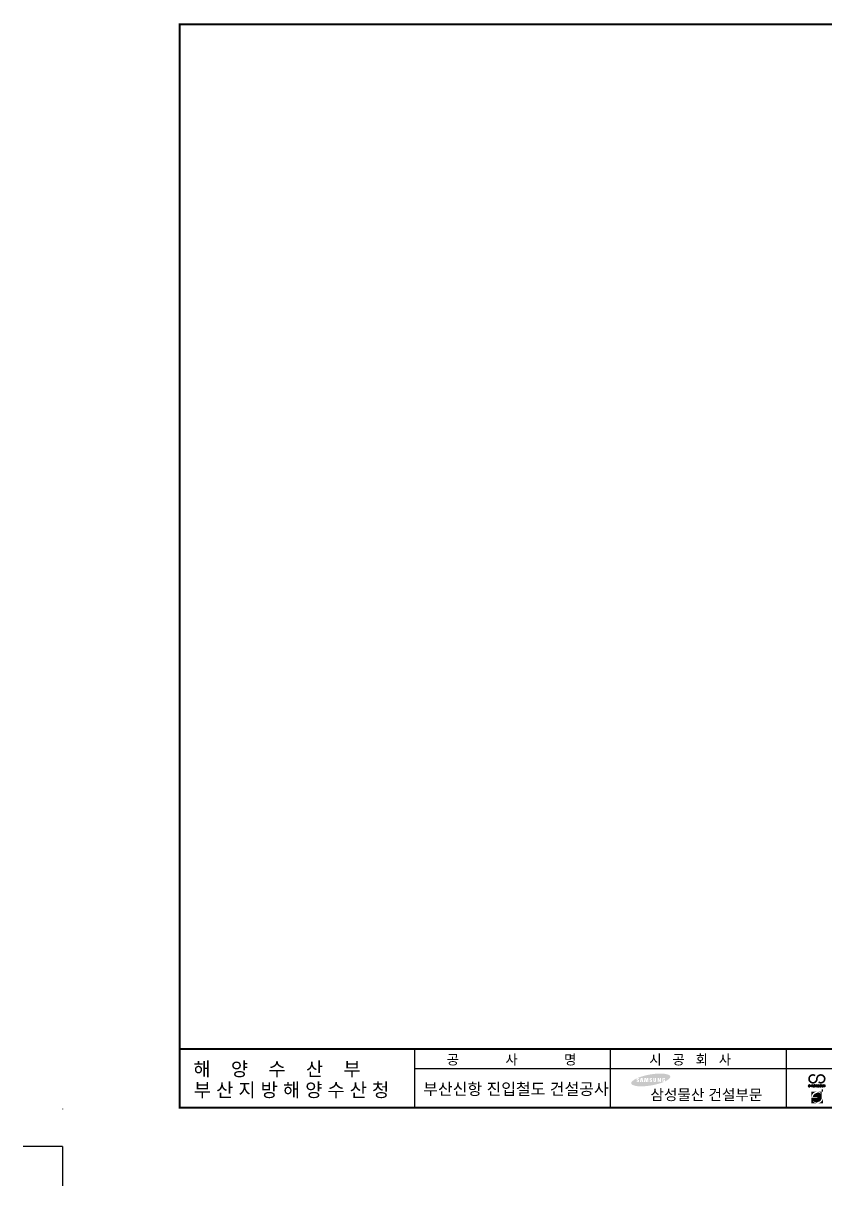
# Model space of a CAD drawing. Extents: x -20 to 861, y -20 to 614.
# Drawn here: x -20 to 390, y -20 to 575 of the extents above; entities that cross this region are included whole.
import ezdxf
from ezdxf.enums import TextEntityAlignment as Align

# ---------------------------------------------------------------- set-up
doc = ezdxf.new("R2010")
doc.units = 0
doc.header["$LTSCALE"] = 1000
doc.header["$MEASUREMENT"] = 0
doc.linetypes.add('DOT', pattern=[0.25, 0, -0.25])
doc.layers.get('0').update_dxf_attribs({"linetype": 'CONTINUOUS'})
for name, color, linetype in [('A-BORDER', 7, 'CONTINUOUS'), ('A-BOX', 3, 'CONTINUOUS'), ('A-TEXT03', 7, 'CONTINUOUS'), ('STR', 3, 'CONTINUOUS')]:
    doc.layers.add(name, color=color, linetype=linetype)
doc.styles.add('GUN', font='Gngt_01.ttf')
doc.styles.add('견고딕', font='Gngt_01.ttf')

# ---------------------------------------------------------------- blocks, each defined once
blk = doc.blocks.new('$PP')
at = {"layer": 'STR'}
for q in [(0, 20), (20, 0)]:
    blk.add_line((0, 0), q, dxfattribs=at)

msp = doc.modelspace()

# ---------------------------------------------------------------- hatches: boundary and pattern name
at = {"layer": 'A-TEXT03'}
h = msp.add_hatch(color=256, dxfattribs=at)
h.paths.add_polyline_path([(310.68, 36.06), (310.66, 36.11), (310.64, 36.16), (310.61, 36.2), (310.59, 36.25), (310.56, 36.29), (310.52, 36.33), (310.49, 36.37), (310.45, 36.4), (310.41, 36.44), (310.37, 36.47), (310.33, 36.5), (310.29, 36.53), (310.24, 36.56), (310.2, 36.58), (310.16, 36.6), (310.02, 36.66), (309.88, 36.72), (309.74, 36.77), (309.6, 36.82), (309.45, 36.87), (309.31, 36.92), (309.16, 36.97), (309.02, 37.01), (308.87, 37.05), (308.72, 37.09), (308.57, 37.12), (308.43, 37.15), (308.28, 37.18), (308.13, 37.21), (307.98, 37.23), (307.82, 37.26), (307.67, 37.28), (307.52, 37.29), (307.48, 37.3), (307.45, 37.3), (307.41, 37.3), (307.38, 37.31), (307.35, 37.31), (307.31, 37.31), (307.28, 37.31), (307.24, 37.32), (307.21, 37.32), (307.17, 37.32), (307.14, 37.33), (307.11, 37.33), (307.07, 37.33), (307.04, 37.33), (307, 37.34), (306.97, 37.34), (306.94, 37.34), (306.9, 37.34), (306.87, 37.34), (306.83, 37.35), (306.8, 37.35), (306.77, 37.35), (306.73, 37.35), (306.7, 37.35), (306.66, 37.36), (306.63, 37.36), (306.59, 37.36), (306.56, 37.36), (306.53, 37.36), (306.49, 37.36), (306.46, 37.37), (306.42, 37.37), (306.39, 37.37), (306.36, 37.37), (306.32, 37.37), (306.29, 37.37), (306.25, 37.37), (306.22, 37.37), (306.18, 37.38), (306.15, 37.38), (306.12, 37.38), (306.08, 37.38), (306.05, 37.38), (306.01, 37.38), (305.98, 37.38), (305.95, 37.38), (305.91, 37.38), (305.88, 37.38), (305.84, 37.38), (305.81, 37.38), (305.77, 37.38), (305.74, 37.38), (305.71, 37.38), (305.67, 37.38), (305.64, 37.38), (305.6, 37.38), (305.57, 37.38), (305.54, 37.38), (305.5, 37.38), (305.47, 37.38), (305.43, 37.38), (305.4, 37.38), (305.36, 37.38), (305.33, 37.38), (305.3, 37.38), (305.26, 37.38), (305.23, 37.38), (305.19, 37.38), (305.16, 37.38), (305.12, 37.38), (305.09, 37.38), (305.06, 37.38), (305.02, 37.37), (304.99, 37.37), (304.95, 37.37), (304.92, 37.37), (304.89, 37.37), (304.85, 37.37), (304.82, 37.37), (304.78, 37.37), (304.75, 37.36), (304.71, 37.36), (304.68, 37.36), (304.65, 37.36), (304.61, 37.36), (304.58, 37.36), (304.54, 37.35), (304.51, 37.35), (304.48, 37.35), (304.44, 37.35), (304.43, 37.35), (304.37, 37.34), (304.31, 37.34), (304.24, 37.34), (304.18, 37.33), (304.12, 37.33), (304.05, 37.32), (303.99, 37.32), (303.92, 37.31), (303.86, 37.31), (303.8, 37.3), (303.73, 37.3), (303.67, 37.29), (303.61, 37.29), (303.54, 37.28), (303.48, 37.28), (303.42, 37.27), (303.35, 37.27), (303.29, 37.26), (303.23, 37.25), (303.16, 37.25), (303.1, 37.24), (303.04, 37.24), (302.97, 37.23), (302.91, 37.22), (302.85, 37.22), (302.78, 37.21), (302.72, 37.2), (302.66, 37.2), (302.59, 37.19), (302.53, 37.18), (302.47, 37.18), (302.4, 37.17), (302.34, 37.16), (302.28, 37.15), (302.21, 37.15), (302.15, 37.14), (302.09, 37.13), (302.02, 37.12), (301.96, 37.11), (301.9, 37.11), (301.83, 37.1), (301.77, 37.09), (301.71, 37.08), (301.64, 37.07), (301.58, 37.06), (301.52, 37.05), (301.46, 37.04), (301.39, 37.04), (301.33, 37.03), (301.27, 37.02), (301.2, 37.01), (301.14, 37), (301.08, 36.99), (301.01, 36.98), (300.95, 36.97), (300.89, 36.96), (300.83, 36.95), (300.76, 36.94), (300.7, 36.93), (300.64, 36.92), (300.57, 36.91), (300.51, 36.9), (300.45, 36.89), (300.39, 36.87), (300.32, 36.86), (300.3, 36.86), (300.24, 36.85), (300.18, 36.84), (300.11, 36.83), (300.05, 36.81), (299.99, 36.8), (299.93, 36.79), (299.86, 36.78), (299.8, 36.77), (299.74, 36.76), (299.68, 36.74), (299.61, 36.73), (299.55, 36.72), (299.49, 36.71), (299.43, 36.69), (299.36, 36.68), (299.3, 36.67), (299.24, 36.66), (299.18, 36.64), (299.11, 36.63), (299.05, 36.62), (298.99, 36.6), (298.93, 36.59), (298.86, 36.58), (298.8, 36.56), (298.74, 36.55), (298.68, 36.54), (298.62, 36.52), (298.55, 36.51), (298.49, 36.49), (298.43, 36.48), (298.37, 36.46), (298.3, 36.45), (298.24, 36.44), (298.18, 36.42), (298.12, 36.41), (298.06, 36.39), (298, 36.38), (297.93, 36.36), (297.87, 36.35), (297.81, 36.33), (297.75, 36.31), (297.69, 36.3), (297.62, 36.28), (297.56, 36.27), (297.5, 36.25), (297.44, 36.24), (297.38, 36.22), (297.32, 36.2), (297.25, 36.19), (297.19, 36.17), (297.13, 36.15), (297.07, 36.14), (297.01, 36.12), (296.95, 36.1), (296.89, 36.09), (296.82, 36.07), (296.76, 36.05), (296.7, 36.03), (296.64, 36.02), (296.58, 36), (296.52, 35.98), (296.46, 35.96), (296.4, 35.95), (296.33, 35.93), (296.27, 35.91), (296.25, 35.9), (296.22, 35.89), (296.19, 35.88), (296.15, 35.87), (296.12, 35.86), (296.09, 35.85), (296.06, 35.84), (296.02, 35.83), (295.99, 35.82), (295.96, 35.81), (295.92, 35.8), (295.89, 35.79), (295.86, 35.78), (295.83, 35.77), (295.79, 35.76), (295.76, 35.75), (295.73, 35.74), (295.7, 35.73), (295.66, 35.72), (295.63, 35.71), (295.6, 35.7), (295.57, 35.69), (295.54, 35.68), (295.5, 35.67), (295.47, 35.65), (295.44, 35.64), (295.41, 35.63), (295.37, 35.62), (295.34, 35.61), (295.31, 35.6), (295.28, 35.59), (295.24, 35.58), (295.21, 35.56), (295.18, 35.55), (295.15, 35.54), (295.12, 35.53), (295.08, 35.52), (295.05, 35.51), (295.02, 35.49), (294.99, 35.48), (294.96, 35.47), (294.92, 35.46), (294.89, 35.45), (294.86, 35.43), (294.83, 35.42), (294.8, 35.41), (294.76, 35.4), (294.73, 35.38), (294.7, 35.37), (294.67, 35.36), (294.64, 35.35), (294.6, 35.33), (294.57, 35.32), (294.54, 35.31), (294.51, 35.3), (294.48, 35.28), (294.45, 35.27), (294.41, 35.26), (294.38, 35.24), (294.35, 35.23), (294.32, 35.22), (294.29, 35.21), (294.26, 35.19), (294.22, 35.18), (294.22, 35.18), (294.19, 35.15), (294.24, 35.14), (294.27, 35.14), (294.29, 35.14), (294.32, 35.13), (294.35, 35.13), (294.38, 35.12), (294.4, 35.11), (294.42, 35.11), (294.44, 35.1), (294.46, 35.09), (294.49, 35.08), (294.51, 35.07), (294.54, 35.05), (294.58, 35.04), (294.61, 35.02), (294.64, 34.99), (294.68, 34.97), (294.71, 34.94), (294.75, 34.91), (294.78, 34.89), (294.8, 34.86), (294.8, 34.51), (294.28, 34.51), (294.28, 34.69, 0.667749), (293.96, 34.69), (293.96, 34.63), (294, 34.56), (294.35, 34.3), (294.74, 34.04), (294.8, 33.91), (294.8, 33.52), (294.79, 33.39), (294.74, 33.24), (294.62, 33.13), (294.42, 33.06), (294.16, 33.04), (293.89, 33.06), (293.69, 33.13), (293.57, 33.24), (293.52, 33.39), (293.51, 33.52), (293.51, 33.76), (293.96, 33.76), (293.96, 33.52), (293.98, 33.49), (294.01, 33.46), (294.04, 33.44), (294.06, 33.42), (294.09, 33.41), (294.11, 33.4), (294.13, 33.4), (294.15, 33.4), (294.17, 33.4), (294.19, 33.41), (294.21, 33.41), (294.22, 33.42), (294.24, 33.43), (294.25, 33.44), (294.26, 33.45), (294.27, 33.47), (294.28, 33.49), (294.29, 33.51), (294.29, 33.53), (294.29, 33.55), (294.29, 33.58), (294.28, 33.61), (294.27, 33.64), (294.25, 33.68), (293.96, 33.91), (293.58, 34.19, -0.234886), (293.51, 34.35), (293.51, 34.86), (293.48, 34.84), (293.44, 34.83), (293.41, 34.82), (293.41, 34.81), (293.27, 34.75), (293.13, 34.68), (293, 34.6), (292.87, 34.53), (292.73, 34.45), (292.6, 34.38), (292.47, 34.3), (292.35, 34.21), (292.22, 34.13), (292.09, 34.04), (291.97, 33.95), (291.85, 33.86), (291.73, 33.77), (291.61, 33.67), (291.49, 33.57), (291.38, 33.47), (291.27, 33.37), (291.15, 33.27), (291.12, 33.24), (291.09, 33.2), (291.05, 33.16), (291.02, 33.12), (290.99, 33.08), (290.96, 33.04), (290.94, 32.99), (290.91, 32.95), (290.89, 32.9), (290.87, 32.85), (290.86, 32.8), (290.85, 32.75), (290.84, 32.7), (290.83, 32.65), (290.82, 32.6), (290.82, 32.54), (290.82, 32.49), (290.82, 32.44), (290.83, 32.39), (290.83, 32.35), (290.84, 32.3), (290.86, 32.25), (290.87, 32.2), (290.89, 32.15), (290.91, 32.1), (290.94, 32.06), (290.96, 32.01), (290.99, 31.97), (291.02, 31.93), (291.05, 31.89), (291.09, 31.85), (291.12, 31.81), (291.16, 31.78), (291.2, 31.74), (291.24, 31.71), (291.28, 31.68), (291.33, 31.66), (291.38, 31.63), (291.41, 31.62), (291.55, 31.56), (291.69, 31.5), (291.83, 31.44), (291.98, 31.39), (292.12, 31.34), (292.27, 31.29), (292.41, 31.25), (292.56, 31.21), (292.7, 31.17), (292.85, 31.13), (293, 31.09), (293.15, 31.06), (293.3, 31.03), (293.45, 31.01), (293.6, 30.98), (293.75, 30.96), (293.9, 30.94), (294.05, 30.92), (294.09, 30.92), (294.13, 30.92), (294.16, 30.91), (294.2, 30.91), (294.23, 30.91), (294.26, 30.9), (294.3, 30.9), (294.33, 30.9), (294.37, 30.9), (294.4, 30.89), (294.43, 30.89), (294.47, 30.89), (294.5, 30.88), (294.54, 30.88), (294.57, 30.88), (294.6, 30.88), (294.64, 30.87), (294.67, 30.87), (294.71, 30.87), (294.74, 30.87), (294.77, 30.87), (294.81, 30.86), (294.84, 30.86), (294.88, 30.86), (294.91, 30.86), (294.95, 30.86), (294.98, 30.85), (295.01, 30.85), (295.05, 30.85), (295.08, 30.85), (295.12, 30.85), (295.15, 30.85), (295.18, 30.85), (295.22, 30.84), (295.25, 30.84), (295.29, 30.84), (295.32, 30.84), (295.36, 30.84), (295.39, 30.84), (295.42, 30.84), (295.46, 30.84), (295.49, 30.84), (295.53, 30.84), (295.56, 30.83), (295.59, 30.83), (295.63, 30.83), (295.66, 30.83), (295.7, 30.83), (295.73, 30.83), (295.77, 30.83), (295.8, 30.83), (295.83, 30.83), (295.87, 30.83), (295.9, 30.83), (295.94, 30.83), (295.97, 30.83), (296, 30.83), (296.04, 30.83), (296.07, 30.83), (296.11, 30.83), (296.14, 30.83), (296.18, 30.83), (296.21, 30.83), (296.24, 30.83), (296.28, 30.83), (296.31, 30.83), (296.35, 30.83), (296.38, 30.84), (296.42, 30.84), (296.45, 30.84), (296.48, 30.84), (296.52, 30.84), (296.55, 30.84), (296.59, 30.84), (296.62, 30.84), (296.65, 30.84), (296.69, 30.84), (296.72, 30.85), (296.76, 30.85), (296.79, 30.85), (296.83, 30.85), (296.86, 30.85), (296.89, 30.85), (296.93, 30.85), (296.96, 30.86), (297, 30.86), (297.03, 30.86), (297.06, 30.86), (297.1, 30.86), (297.13, 30.87), (297.14, 30.87), (297.2, 30.87), (297.27, 30.87), (297.33, 30.88), (297.4, 30.88), (297.46, 30.89), (297.52, 30.89), (297.59, 30.9), (297.65, 30.9), (297.71, 30.91), (297.78, 30.91), (297.84, 30.92), (297.9, 30.92), (297.97, 30.93), (298.03, 30.93), (298.09, 30.94), (298.16, 30.94), (298.22, 30.95), (298.28, 30.95), (298.35, 30.96), (298.41, 30.97), (298.47, 30.97), (298.54, 30.98), (298.6, 30.98), (298.66, 30.99), (298.73, 31), (298.79, 31), (298.85, 31.01), (298.92, 31.02), (298.98, 31.03), (299.04, 31.03), (299.11, 31.04), (299.17, 31.05), (299.23, 31.05), (299.3, 31.06), (299.36, 31.07), (299.42, 31.08), (299.49, 31.09), (299.55, 31.09), (299.61, 31.1), (299.68, 31.11), (299.74, 31.12), (299.8, 31.13), (299.87, 31.13), (299.93, 31.14), (299.99, 31.15), (300.06, 31.16), (300.12, 31.17), (300.18, 31.18), (300.24, 31.19), (300.31, 31.2), (300.37, 31.21), (300.43, 31.22), (300.5, 31.23), (300.56, 31.24), (300.62, 31.25), (300.69, 31.26), (300.75, 31.27), (300.81, 31.28), (300.87, 31.29), (300.94, 31.3), (301, 31.31), (301.06, 31.32), (301.13, 31.33), (301.19, 31.34), (301.25, 31.35), (301.27, 31.35), (301.34, 31.37), (301.4, 31.38), (301.46, 31.39), (301.52, 31.4), (301.59, 31.41), (301.65, 31.42), (301.71, 31.44), (301.77, 31.45), (301.84, 31.46), (301.9, 31.47), (301.96, 31.48), (302.02, 31.5), (302.09, 31.51), (302.15, 31.52), (302.21, 31.53), (302.27, 31.55), (302.34, 31.56), (302.4, 31.57), (302.46, 31.59), (302.52, 31.6), (302.59, 31.61), (302.65, 31.62), (302.71, 31.64), (302.77, 31.65), (302.83, 31.67), (302.9, 31.68), (302.96, 31.69), (303.02, 31.71), (303.08, 31.72), (303.15, 31.74), (303.21, 31.75), (303.27, 31.77), (303.33, 31.78), (303.39, 31.79), (303.46, 31.81), (303.52, 31.82), (303.58, 31.84), (303.64, 31.85), (303.7, 31.87), (303.76, 31.88), (303.83, 31.9), (303.89, 31.92), (303.95, 31.93), (304.01, 31.95), (304.07, 31.96), (304.14, 31.98), (304.2, 32), (304.26, 32.01), (304.32, 32.03), (304.38, 32.04), (304.44, 32.06), (304.5, 32.08), (304.57, 32.09), (304.63, 32.11), (304.69, 32.13), (304.75, 32.15), (304.81, 32.16), (304.87, 32.18), (304.93, 32.2), (305, 32.21), (305.06, 32.23), (305.12, 32.25), (305.18, 32.27), (305.24, 32.29), (305.3, 32.3), (305.32, 32.31), (305.36, 32.32), (305.39, 32.33), (305.42, 32.34), (305.45, 32.35), (305.49, 32.36), (305.52, 32.37), (305.55, 32.38), (305.58, 32.39), (305.62, 32.4), (305.65, 32.41), (305.68, 32.42), (305.71, 32.43), (305.75, 32.44), (305.78, 32.45), (305.81, 32.46), (305.84, 32.47), (305.88, 32.48), (305.91, 32.49), (305.94, 32.51), (305.97, 32.52), (306.01, 32.53), (306.04, 32.54), (306.07, 32.55), (306.1, 32.56), (306.14, 32.57), (306.17, 32.58), (306.2, 32.59), (306.23, 32.61), (306.27, 32.62), (306.3, 32.63), (306.33, 32.64), (306.36, 32.65), (306.39, 32.66), (306.43, 32.67), (306.46, 32.69), (306.49, 32.7), (306.52, 32.71), (306.55, 32.72), (306.59, 32.73), (306.62, 32.75), (306.65, 32.76), (306.68, 32.77), (306.71, 32.78), (306.75, 32.79), (306.78, 32.81), (306.81, 32.82), (306.84, 32.83), (306.87, 32.84), (306.91, 32.86), (306.94, 32.87), (306.97, 32.88), (307, 32.89), (307.03, 32.91), (307.07, 32.92), (307.1, 32.93), (307.13, 32.94), (307.16, 32.96), (307.19, 32.97), (307.22, 32.98), (307.25, 33), (307.29, 33.01), (307.32, 33.02), (307.35, 33.04), (307.38, 33.05), (307.41, 33.06), (307.44, 33.07), (307.4, 33.07), (307.36, 33.07), (307.31, 33.07), (307.28, 33.07), (307.25, 33.08), (307.22, 33.08), (307.19, 33.08), (307.16, 33.09), (307.14, 33.1), (307.12, 33.1), (307.1, 33.11), (307.08, 33.11), (307.05, 33.12), (307.03, 33.13), (307, 33.15), (306.97, 33.16), (306.94, 33.18), (306.9, 33.2), (306.87, 33.22), (306.83, 33.25), (306.8, 33.27), (306.77, 33.3), (306.74, 33.33), (306.7, 33.37), (306.7, 34.84), (306.74, 34.89), (306.77, 34.91), (306.8, 34.94), (306.83, 34.97), (306.87, 34.99), (306.9, 35.02), (306.94, 35.04), (306.97, 35.05), (307, 35.07), (307.03, 35.08), (307.05, 35.09), (307.08, 35.1), (307.1, 35.11), (307.12, 35.11), (307.14, 35.12), (307.16, 35.13), (307.19, 35.13), (307.22, 35.14), (307.25, 35.14), (307.28, 35.14), (307.31, 35.15), (307.36, 35.15), (307.4, 35.15), (307.44, 35.14), (307.47, 35.14), (307.5, 35.14), (307.52, 35.13), (307.55, 35.13), (307.58, 35.12), (307.6, 35.11), (307.62, 35.11), (307.64, 35.1), (307.67, 35.09), (307.69, 35.08), (307.72, 35.07), (307.75, 35.05), (307.78, 35.04), (307.81, 35.02), (307.85, 34.99), (307.88, 34.97), (307.92, 34.94), (307.95, 34.91), (307.98, 34.89), (308.09, 34.76), (308.09, 34.51), (307.58, 34.51), (307.58, 34.68), (307.55, 34.7), (307.54, 34.71), (307.52, 34.72), (307.5, 34.73), (307.49, 34.74), (307.47, 34.74), (307.46, 34.75), (307.45, 34.75), (307.44, 34.75), (307.43, 34.76), (307.42, 34.76), (307.41, 34.76), (307.4, 34.76), (307.4, 34.76), (307.39, 34.76), (307.38, 34.76), (307.37, 34.76), (307.37, 34.75), (307.36, 34.75), (307.35, 34.75), (307.34, 34.75), (307.33, 34.75), (307.32, 34.74), (307.31, 34.74), (307.3, 34.73), (307.29, 34.73), (307.28, 34.73), (307.27, 34.72), (307.26, 34.71), (307.25, 34.71), (307.24, 34.7), (307.23, 34.69), (307.23, 33.52), (307.24, 33.51), (307.25, 33.51), (307.26, 33.5), (307.27, 33.49), (307.28, 33.49), (307.29, 33.48), (307.3, 33.48), (307.31, 33.48), (307.32, 33.47), (307.33, 33.47), (307.34, 33.47), (307.35, 33.46), (307.36, 33.46), (307.37, 33.46), (307.37, 33.46), (307.38, 33.46), (307.39, 33.46), (307.4, 33.46), (307.4, 33.46), (307.41, 33.46), (307.42, 33.46), (307.43, 33.46), (307.44, 33.46), (307.45, 33.46), (307.46, 33.47), (307.47, 33.47), (307.49, 33.48), (307.5, 33.49), (307.52, 33.49), (307.54, 33.51), (307.55, 33.52), (307.58, 33.54), (307.58, 33.91), (307.48, 33.91), (307.48, 34.24), (308.09, 34.24), (308.09, 33.45), (307.98, 33.33), (307.95, 33.3), (307.98, 33.32), (308.02, 33.33), (308.05, 33.35), (308.08, 33.36), (308.11, 33.37), (308.14, 33.39), (308.17, 33.4), (308.31, 33.47), (308.44, 33.54), (308.58, 33.61), (308.71, 33.68), (308.84, 33.76), (308.97, 33.84), (309.1, 33.92), (309.23, 34), (309.35, 34.09), (309.48, 34.17), (309.6, 34.26), (309.72, 34.36), (309.84, 34.45), (309.96, 34.55), (310.08, 34.64), (310.19, 34.74), (310.31, 34.84), (310.42, 34.95), (310.45, 34.98), (310.49, 35.01), (310.52, 35.05), (310.55, 35.09), (310.58, 35.13), (310.61, 35.18), (310.64, 35.22), (310.66, 35.27), (310.68, 35.32), (310.7, 35.37), (310.72, 35.41), (310.73, 35.46), (310.74, 35.52), (310.75, 35.57), (310.75, 35.62), (310.75, 35.67), (310.75, 35.72), (310.75, 35.77), (310.75, 35.82), (310.74, 35.86), (310.73, 35.91), (310.72, 35.96), (310.7, 36.01)])
h.paths.add_polyline_path([(302.68, 35.08), (302.68, 33.56), (302.74, 33.5), (302.82, 33.48), (302.9, 33.48), (302.97, 33.53), (302.98, 33.55), (302.98, 35.08), (303.46, 35.08), (303.46, 33.59), (303.44, 33.43), (303.39, 33.28), (303.27, 33.17), (303.07, 33.1), (302.8, 33.08), (302.54, 33.1), (302.34, 33.17), (302.22, 33.28), (302.17, 33.43), (302.15, 33.59), (302.15, 35.08)], flags=16)
h.paths.add_polyline_path([(301.37, 34.94), (301.4, 34.91), (301.43, 34.89), (301.46, 34.86), (301.46, 34.51), (300.94, 34.51), (300.94, 34.69, 0.667749), (300.62, 34.69), (300.62, 34.63), (300.66, 34.56), (301.01, 34.3), (301.4, 34.04), (301.46, 33.91), (301.46, 33.52), (301.44, 33.39), (301.4, 33.24), (301.28, 33.13), (301.08, 33.06), (300.82, 33.04), (300.55, 33.06), (300.35, 33.13), (300.23, 33.24), (300.18, 33.39), (300.17, 33.52), (300.17, 33.76), (300.62, 33.76), (300.62, 33.52), (300.64, 33.49), (300.67, 33.46), (300.7, 33.44), (300.72, 33.42), (300.75, 33.41), (300.77, 33.4), (300.79, 33.4), (300.81, 33.4), (300.83, 33.4), (300.85, 33.41), (300.87, 33.41), (300.88, 33.42), (300.9, 33.43), (300.91, 33.44), (300.92, 33.45), (300.93, 33.47), (300.94, 33.49), (300.94, 33.51), (300.95, 33.53), (300.95, 33.55), (300.95, 33.58), (300.94, 33.61), (300.93, 33.64), (300.91, 33.68), (300.62, 33.91), (300.24, 34.19, -0.234886), (300.17, 34.35), (300.17, 34.86), (300.22, 34.91), (300.25, 34.94), (300.29, 34.97), (300.32, 34.99), (300.36, 35.02), (300.39, 35.04), (300.42, 35.05), (300.45, 35.07), (300.48, 35.08), (300.51, 35.09), (300.53, 35.1), (300.55, 35.11), (300.57, 35.11), (300.59, 35.12), (300.62, 35.13), (300.65, 35.13), (300.68, 35.14), (300.7, 35.14), (300.73, 35.14), (300.77, 35.15), (300.81, 35.15), (300.86, 35.15), (300.89, 35.14), (300.92, 35.14), (300.95, 35.14), (300.98, 35.13), (301.01, 35.13), (301.04, 35.12), (301.05, 35.11), (301.07, 35.11), (301.1, 35.1), (301.12, 35.09), (301.14, 35.08), (301.17, 35.07), (301.2, 35.05), (301.23, 35.04), (301.27, 35.02), (301.3, 34.99), (301.34, 34.97)], flags=16)
h.paths.add_polyline_path([(304.26, 35.08), (304.93, 35.08), (305.42, 33.91), (305.42, 35.08), (305.98, 35.08), (305.98, 33.13), (305.28, 33.13), (304.74, 34.3), (304.74, 33.13), (304.26, 33.13)], flags=16)
h.paths.add_polyline_path([(299.51, 35.08), (299.59, 33.13), (299.03, 33.13), (299.03, 34.59), (298.78, 33.13), (298.21, 33.13), (297.9, 34.54), (297.89, 34.53), (297.89, 33.13), (297.39, 33.13), (297.44, 35.08), (298.28, 35.08), (298.49, 33.98), (298.67, 35.08)], flags=16)
h.paths.add_polyline_path([(296.95, 33.13), (296.3, 33.13), (296.1, 34.64), (296.1, 34.64), (295.91, 33.13), (295.23, 33.13), (295.65, 35.08), (296.55, 35.08)], flags=16)
for points in [[(381.52, 31.26), (381.58, 31.36), (381.63, 31.4), (381.7, 31.43), (381.82, 31.44), (381.89, 31.43), (381.96, 31.39), (382.03, 31.32), (382.07, 31.23), (382.2, 31.23), (382.2, 31.24), (382.12, 31.4), (382.02, 31.49), (381.88, 31.54), (381.72, 31.55), (381.58, 31.5), (381.5, 31.45), (381.43, 31.37), (381.39, 31.29), (381.35, 31.18), (381.35, 30.94), (381.36, 30.85), (381.4, 30.75), (381.45, 30.68), (381.53, 30.6), (381.61, 30.56), (381.7, 30.53), (381.77, 30.52), (381.86, 30.53), (381.98, 30.56), (382.06, 30.61), (382.09, 30.65), (382.14, 30.71), (382.18, 30.79), (382.22, 30.92), (382.09, 30.92), (382.06, 30.81), (382.02, 30.75), (381.99, 30.71), (381.89, 30.65), (381.76, 30.63), (381.64, 30.67), (381.56, 30.75), (381.53, 30.79), (381.48, 30.91), (381.47, 31.08), (381.49, 31.17)], [(382.67, 31.11), (382.67, 31.53), (382.54, 31.53), (382.54, 31.04), (382.54, 30.55), (382.64, 30.55), (382.67, 30.55), (382.67, 31), (383.19, 31), (383.19, 30.55), (383.32, 30.55), (383.32, 31.04), (383.32, 31.53), (383.23, 31.53), (383.19, 31.53), (383.19, 31.11)], [(383.66, 30.78), (383.69, 30.7), (383.72, 30.65), (383.79, 30.59), (383.84, 30.56), (383.93, 30.53), (384.02, 30.52), (384.13, 30.53), (384.28, 30.58), (384.38, 30.68), (384.43, 30.78), (384.43, 31.11), (384.43, 31.43), (384.43, 31.53), (384.3, 31.53), (384.3, 31.18), (384.3, 30.82), (384.28, 30.75), (384.19, 30.66), (384.12, 30.64), (384.01, 30.63), (383.95, 30.64), (383.88, 30.67), (383.81, 30.73), (383.79, 30.77), (383.78, 30.8), (383.78, 31.16), (383.78, 31.53), (383.66, 31.53), (383.66, 31.16)], [(385.12, 31.19), (384.9, 31.53), (384.74, 31.53), (384.74, 31.04), (384.74, 30.55), (384.84, 30.55), (384.88, 30.55), (384.88, 30.94), (384.88, 31.33), (384.89, 31.33), (384.91, 31.3), (384.91, 31.29), (384.97, 31.2), (385.17, 30.88), (385.38, 30.56), (385.53, 30.55), (385.53, 31.04), (385.53, 31.53), (385.43, 31.53), (385.4, 31.53), (385.4, 31.15), (385.4, 30.75), (385.39, 30.75), (385.33, 30.85)], [(385.94, 31.16), (386, 31.3), (386.09, 31.39), (386.16, 31.42), (386.22, 31.44), (386.34, 31.44), (386.42, 31.43), (386.49, 31.39), (386.53, 31.36), (386.57, 31.29), (386.59, 31.24), (386.71, 31.24), (386.7, 31.3), (386.67, 31.37), (386.64, 31.41), (386.54, 31.49), (386.41, 31.54), (386.23, 31.55), (386.08, 31.51), (385.97, 31.45), (385.87, 31.33), (385.81, 31.18), (385.8, 30.95), (385.84, 30.82), (385.88, 30.73), (385.91, 30.68), (385.98, 30.62), (386.03, 30.59), (386.09, 30.55), (386.14, 30.54), (386.24, 30.52), (386.33, 30.53), (386.44, 30.56), (386.55, 30.62), (386.6, 30.66), (386.62, 30.66), (386.64, 30.55), (386.73, 30.55), (386.73, 31.08), (386.31, 31.08), (386.31, 30.97), (386.61, 30.97), (386.6, 30.87), (386.56, 30.77), (386.5, 30.7), (386.4, 30.64), (386.33, 30.63), (386.24, 30.63), (386.15, 30.65), (386.04, 30.72), (386, 30.78), (385.96, 30.85), (385.93, 30.97)], [(387.64, 30.88), (387.66, 30.84), (387.65, 30.75), (387.6, 30.69), (387.54, 30.65), (387.45, 30.63), (387.37, 30.63), (387.3, 30.64), (387.21, 30.68), (387.15, 30.75), (387.13, 30.8), (387.13, 30.87), (387, 30.87), (387, 30.8), (387.05, 30.68), (387.08, 30.64), (387.15, 30.58), (387.22, 30.55), (387.29, 30.53), (387.39, 30.52), (387.49, 30.53), (387.61, 30.56), (387.69, 30.61), (387.74, 30.66), (387.77, 30.71), (387.8, 30.79), (387.8, 30.84), (387.78, 30.92), (387.75, 30.97), (387.69, 31.03), (387.64, 31.05), (387.3, 31.14), (387.21, 31.18), (387.16, 31.24), (387.16, 31.3), (387.17, 31.34), (387.21, 31.4), (387.27, 31.43), (387.34, 31.45), (387.43, 31.45), (387.5, 31.43), (387.57, 31.39), (387.62, 31.33), (387.63, 31.29), (387.63, 31.25), (387.76, 31.25), (387.76, 31.31), (387.74, 31.37), (387.69, 31.44), (387.61, 31.51), (387.47, 31.55), (387.31, 31.55), (387.21, 31.53), (387.16, 31.5), (387.08, 31.43), (387.04, 31.32), (387.04, 31.22), (387.05, 31.17), (387.08, 31.12), (387.15, 31.07), (387.25, 31.03), (387.51, 30.96), (387.6, 30.92)], [(388.26, 31.16), (388.26, 31.53), (388.13, 31.53), (388.13, 31.16), (388.13, 30.78), (388.16, 30.7), (388.19, 30.65), (388.26, 30.59), (388.32, 30.56), (388.4, 30.53), (388.49, 30.52), (388.6, 30.53), (388.75, 30.58), (388.86, 30.68), (388.9, 30.78), (388.9, 31.11), (388.9, 31.43), (388.9, 31.53), (388.77, 31.53), (388.77, 31.18), (388.77, 30.82), (388.75, 30.75), (388.66, 30.66), (388.59, 30.64), (388.48, 30.63), (388.42, 30.64), (388.35, 30.67), (388.28, 30.73), (388.27, 30.77), (388.26, 30.8)], [(389.52, 31.05), (389.86, 30.55), (390.01, 30.55), (389.81, 30.84), (389.61, 31.12), (389.61, 31.14), (389.64, 31.17), (389.95, 31.47), (390.01, 31.53), (389.87, 31.53), (389.45, 31.15), (389.41, 31.1), (389.35, 31.06), (389.35, 31.53), (389.22, 31.53), (389.22, 31.04), (389.22, 30.55), (389.33, 30.55), (389.35, 30.55), (389.35, 30.9), (389.51, 31.05)]]:
    msp.add_hatch(color=256, dxfattribs=at).paths.add_polyline_path(points)
h = msp.add_hatch(color=7, dxfattribs=at)
h.paths.add_polyline_path([(385.91, 28.11), (382.93, 28.11), (382.93, 25.36), (382.94, 25.36, -0.392609)])
h.paths.add_polyline_path([(385.91, 28.11, -0.175016), (387.81, 27.42), (387.6, 27.17, 0.175016), (385.91, 27.78), (385.91, 27.46, 0.386565), (383.6, 25.36), (385.91, 25.36), (385.91, 25.03), (382.93, 25.03), (382.93, 22.16), (385.91, 22.16, -0.200092), (383.8, 23.04), (384.03, 23.27, 0.200092), (385.91, 22.49), (385.91, 22.82, 0.414214), (388.23, 25.14), (388.23, 28.11)])
h.paths.add_polyline_path([(385.91, 22.16), (388.88, 22.16), (388.88, 25.14, -0.414214)])
h.paths.add_polyline_path([(388.23, 28.11), (388.88, 28.11), (388.88, 29.39), (388.23, 29.39)])

# ---------------------------------------------------------------- linework, layer by layer
at = {"layer": 'A-BORDER', "const_width": 1}
msp.add_lwpolyline([(821, 20), (821, 574), (60, 574), (60, 20)], close=True, dxfattribs=at)
msp.add_lwpolyline([(60, 50), (821, 50)], dxfattribs=at)
at = {"layer": 'A-BORDER'}
for points in [[(180, 50), (180, 20)], [(280, 50), (280, 20)], [(370, 50), (370, 20)], [(180, 40), (821, 40)]]:
    msp.add_lwpolyline(points, dxfattribs=at)
at = {"layer": 'A-BOX', "color": 7, "linetype": 'DOT', "ltscale": 100}
msp.add_lwpolyline([(0, 19.32), (0, 0), (19.32, 0)], dxfattribs=at)
at = {"layer": 'A-TEXT03'}
for p, q in [((381.39, 31.29), (381.35, 31.18)), ((381.35, 31.18), (381.35, 30.94)), ((381.35, 30.94), (381.36, 30.85)), ((381.36, 30.85), (381.4, 30.75)), ((381.43, 31.37), (381.39, 31.29)), ((381.4, 30.75), (381.45, 30.68)), ((381.5, 31.45), (381.43, 31.37)), ((381.45, 30.68), (381.53, 30.6)), ((381.47, 31.08), (381.49, 31.17)), ((381.48, 30.91), (381.47, 31.08)), ((381.53, 30.79), (381.48, 30.91)), ((381.49, 31.17), (381.52, 31.26)), ((381.58, 31.5), (381.5, 31.45)), ((381.52, 31.26), (381.58, 31.36)), ((381.56, 30.75), (381.53, 30.79)), ((381.53, 30.6), (381.61, 30.56)), ((381.64, 30.67), (381.56, 30.75)), ((381.72, 31.55), (381.58, 31.5)), ((381.58, 31.36), (381.63, 31.4)), ((381.61, 30.56), (381.7, 30.53)), ((381.63, 31.4), (381.7, 31.43)), ((381.76, 30.63), (381.64, 30.67)), ((381.7, 31.43), (381.82, 31.44)), ((381.7, 30.53), (381.77, 30.52)), ((381.88, 31.54), (381.72, 31.55)), ((381.89, 30.65), (381.76, 30.63)), ((381.77, 30.52), (381.86, 30.53)), ((381.82, 31.44), (381.89, 31.43)), ((381.86, 30.53), (381.98, 30.56)), ((382.02, 31.49), (381.88, 31.54)), ((381.89, 31.43), (381.96, 31.39)), ((381.99, 30.71), (381.89, 30.65)), ((381.96, 31.39), (382.03, 31.32)), ((381.98, 30.56), (382.06, 30.61)), ((382.02, 30.75), (381.99, 30.71)), ((382.12, 31.4), (382.02, 31.49)), ((382.06, 30.81), (382.02, 30.75)), ((382.03, 31.32), (382.07, 31.23)), ((382.09, 30.92), (382.06, 30.81)), ((382.06, 30.61), (382.09, 30.65)), ((382.07, 31.23), (382.2, 31.23)), ((382.22, 30.92), (382.09, 30.92)), ((382.09, 30.65), (382.14, 30.71)), ((382.2, 31.24), (382.12, 31.4)), ((382.14, 30.71), (382.18, 30.79)), ((382.18, 30.79), (382.22, 30.92)), ((382.2, 31.23), (382.2, 31.24)), ((382.54, 31.53), (382.54, 31.04)), ((382.67, 31.53), (382.54, 31.53)), ((382.54, 31.04), (382.54, 30.55)), ((382.54, 30.55), (382.64, 30.55)), ((382.64, 30.55), (382.67, 30.55)), ((382.67, 31.11), (382.67, 31.53)), ((383.19, 31.11), (382.67, 31.11)), ((382.67, 30.55), (382.67, 31)), ((382.67, 31), (383.19, 31)), ((383.19, 31.53), (383.19, 31.11)), ((383.23, 31.53), (383.19, 31.53)), ((383.19, 31), (383.19, 30.55)), ((383.19, 30.55), (383.32, 30.55)), ((383.32, 31.53), (383.23, 31.53)), ((383.32, 31.04), (383.32, 31.53)), ((383.32, 30.55), (383.32, 31.04)), ((383.66, 31.53), (383.66, 31.16)), ((383.78, 31.53), (383.66, 31.53)), ((383.66, 31.16), (383.66, 30.78)), ((383.66, 30.78), (383.69, 30.7)), ((383.69, 30.7), (383.72, 30.65)), ((383.72, 30.65), (383.79, 30.59)), ((383.78, 31.16), (383.78, 31.53)), ((383.78, 30.8), (383.78, 31.16)), ((383.79, 30.77), (383.78, 30.8)), ((383.81, 30.73), (383.79, 30.77)), ((383.79, 30.59), (383.84, 30.56)), ((383.88, 30.67), (383.81, 30.73)), ((383.84, 30.56), (383.93, 30.53)), ((383.95, 30.64), (383.88, 30.67)), ((383.93, 30.53), (384.02, 30.52)), ((384.01, 30.63), (383.95, 30.64)), ((384.12, 30.64), (384.01, 30.63)), ((384.02, 30.52), (384.13, 30.53)), ((384.19, 30.66), (384.12, 30.64)), ((384.13, 30.53), (384.28, 30.58)), ((384.28, 30.75), (384.19, 30.66)), ((384.3, 30.82), (384.28, 30.75)), ((384.28, 30.58), (384.38, 30.68)), ((384.3, 31.53), (384.3, 31.18)), ((384.43, 31.53), (384.3, 31.53)), ((384.3, 31.18), (384.3, 30.82)), ((384.38, 30.68), (384.43, 30.78)), ((384.43, 31.43), (384.43, 31.53)), ((384.43, 31.11), (384.43, 31.43)), ((384.43, 30.78), (384.43, 31.11)), ((384.74, 31.53), (384.74, 31.04)), ((384.9, 31.53), (384.74, 31.53)), ((384.74, 31.04), (384.74, 30.55)), ((384.74, 30.55), (384.84, 30.55)), ((384.84, 30.55), (384.88, 30.55)), ((384.88, 31.33), (384.89, 31.33)), ((384.88, 30.94), (384.88, 31.33)), ((384.88, 30.55), (384.88, 30.94)), ((384.89, 31.33), (384.91, 31.3)), ((385.12, 31.19), (384.9, 31.53)), ((384.91, 31.3), (384.91, 31.29)), ((384.91, 31.29), (384.97, 31.2)), ((384.97, 31.2), (385.17, 30.88)), ((385.33, 30.85), (385.12, 31.19)), ((385.17, 30.88), (385.38, 30.56)), ((385.39, 30.75), (385.33, 30.85)), ((385.38, 30.56), (385.53, 30.55)), ((385.4, 30.75), (385.39, 30.75)), ((385.4, 31.53), (385.4, 31.15)), ((385.43, 31.53), (385.4, 31.53)), ((385.4, 31.15), (385.4, 30.75)), ((385.53, 31.53), (385.43, 31.53)), ((385.53, 31.04), (385.53, 31.53)), ((385.53, 30.55), (385.53, 31.04)), ((385.81, 31.18), (385.8, 30.95)), ((385.8, 30.95), (385.84, 30.82)), ((385.87, 31.33), (385.81, 31.18)), ((385.84, 30.82), (385.88, 30.73)), ((385.97, 31.45), (385.87, 31.33)), ((385.88, 30.73), (385.91, 30.68)), ((385.91, 30.68), (385.98, 30.62)), ((385.93, 30.97), (385.94, 31.16)), ((385.96, 30.85), (385.93, 30.97)), ((385.94, 31.16), (386, 31.3)), ((386, 30.78), (385.96, 30.85)), ((386.08, 31.51), (385.97, 31.45)), ((385.98, 30.62), (386.03, 30.59)), ((386, 31.3), (386.09, 31.39)), ((386.04, 30.72), (386, 30.78)), ((386.03, 30.59), (386.09, 30.55)), ((386.15, 30.65), (386.04, 30.72)), ((386.23, 31.55), (386.08, 31.51)), ((386.09, 31.39), (386.16, 31.42)), ((386.09, 30.55), (386.14, 30.54)), ((386.14, 30.54), (386.24, 30.52)), ((386.24, 30.63), (386.15, 30.65)), ((386.16, 31.42), (386.22, 31.44)), ((386.22, 31.44), (386.34, 31.44)), ((386.41, 31.54), (386.23, 31.55)), ((386.33, 30.63), (386.24, 30.63)), ((386.24, 30.52), (386.33, 30.53)), ((386.31, 31.08), (386.31, 30.97)), ((386.73, 31.08), (386.31, 31.08)), ((386.31, 30.97), (386.61, 30.97)), ((386.4, 30.64), (386.33, 30.63)), ((386.33, 30.53), (386.44, 30.56)), ((386.34, 31.44), (386.42, 31.43)), ((386.5, 30.7), (386.4, 30.64)), ((386.54, 31.49), (386.41, 31.54)), ((386.42, 31.43), (386.49, 31.39)), ((386.44, 30.56), (386.55, 30.62)), ((386.49, 31.39), (386.53, 31.36)), ((386.56, 30.77), (386.5, 30.7)), ((386.53, 31.36), (386.57, 31.29)), ((386.64, 31.41), (386.54, 31.49)), ((386.55, 30.62), (386.6, 30.66)), ((386.6, 30.87), (386.56, 30.77)), ((386.57, 31.29), (386.59, 31.24)), ((386.59, 31.24), (386.71, 31.24)), ((386.61, 30.97), (386.6, 30.87)), ((386.6, 30.66), (386.62, 30.66)), ((386.62, 30.66), (386.64, 30.55)), ((386.67, 31.37), (386.64, 31.41)), ((386.64, 30.55), (386.73, 30.55)), ((386.7, 31.3), (386.67, 31.37)), ((386.71, 31.24), (386.7, 31.3)), ((386.73, 30.55), (386.73, 31.08)), ((387, 30.87), (387, 30.8)), ((387.13, 30.87), (387, 30.87)), ((387, 30.8), (387.05, 30.68)), ((387.08, 31.43), (387.04, 31.32)), ((387.04, 31.32), (387.04, 31.22)), ((387.04, 31.22), (387.05, 31.17)), ((387.05, 31.17), (387.08, 31.12)), ((387.05, 30.68), (387.08, 30.64)), ((387.16, 31.5), (387.08, 31.43)), ((387.08, 31.12), (387.15, 31.07)), ((387.08, 30.64), (387.15, 30.58)), ((387.13, 30.8), (387.13, 30.87)), ((387.15, 30.75), (387.13, 30.8)), ((387.15, 31.07), (387.25, 31.03)), ((387.21, 30.68), (387.15, 30.75)), ((387.15, 30.58), (387.22, 30.55)), ((387.21, 31.53), (387.16, 31.5)), ((387.16, 31.3), (387.17, 31.34)), ((387.16, 31.24), (387.16, 31.3)), ((387.21, 31.18), (387.16, 31.24)), ((387.17, 31.34), (387.21, 31.4)), ((387.31, 31.55), (387.21, 31.53)), ((387.21, 31.4), (387.27, 31.43)), ((387.3, 31.14), (387.21, 31.18)), ((387.3, 30.64), (387.21, 30.68)), ((387.22, 30.55), (387.29, 30.53)), ((387.25, 31.03), (387.51, 30.96)), ((387.27, 31.43), (387.34, 31.45)), ((387.29, 30.53), (387.39, 30.52)), ((387.64, 31.05), (387.3, 31.14)), ((387.37, 30.63), (387.3, 30.64)), ((387.47, 31.55), (387.31, 31.55)), ((387.34, 31.45), (387.43, 31.45)), ((387.45, 30.63), (387.37, 30.63)), ((387.39, 30.52), (387.49, 30.53)), ((387.43, 31.45), (387.5, 31.43)), ((387.54, 30.65), (387.45, 30.63)), ((387.61, 31.51), (387.47, 31.55)), ((387.49, 30.53), (387.61, 30.56)), ((387.5, 31.43), (387.57, 31.39)), ((387.51, 30.96), (387.6, 30.92)), ((387.6, 30.69), (387.54, 30.65)), ((387.57, 31.39), (387.62, 31.33)), ((387.6, 30.92), (387.64, 30.88)), ((387.65, 30.75), (387.6, 30.69)), ((387.69, 31.44), (387.61, 31.51)), ((387.61, 30.56), (387.69, 30.61)), ((387.62, 31.33), (387.63, 31.29)), ((387.63, 31.29), (387.63, 31.25)), ((387.63, 31.25), (387.76, 31.25)), ((387.69, 31.03), (387.64, 31.05)), ((387.64, 30.88), (387.66, 30.84)), ((387.66, 30.84), (387.65, 30.75)), ((387.74, 31.37), (387.69, 31.44)), ((387.75, 30.97), (387.69, 31.03)), ((387.69, 30.61), (387.74, 30.66)), ((387.76, 31.31), (387.74, 31.37)), ((387.74, 30.66), (387.77, 30.71)), ((387.78, 30.92), (387.75, 30.97)), ((387.76, 31.25), (387.76, 31.31)), ((387.77, 30.71), (387.8, 30.79)), ((387.8, 30.84), (387.78, 30.92)), ((387.8, 30.79), (387.8, 30.84)), ((388.13, 31.53), (388.13, 31.16)), ((388.26, 31.53), (388.13, 31.53)), ((388.13, 31.16), (388.13, 30.78)), ((388.13, 30.78), (388.16, 30.7)), ((388.16, 30.7), (388.19, 30.65)), ((388.19, 30.65), (388.26, 30.59)), ((388.26, 31.16), (388.26, 31.53)), ((388.26, 30.8), (388.26, 31.16)), ((388.27, 30.77), (388.26, 30.8)), ((388.26, 30.59), (388.32, 30.56)), ((388.28, 30.73), (388.27, 30.77)), ((388.35, 30.67), (388.28, 30.73)), ((388.32, 30.56), (388.4, 30.53)), ((388.42, 30.64), (388.35, 30.67)), ((388.4, 30.53), (388.49, 30.52)), ((388.48, 30.63), (388.42, 30.64)), ((388.59, 30.64), (388.48, 30.63)), ((388.49, 30.52), (388.6, 30.53)), ((388.66, 30.66), (388.59, 30.64)), ((388.6, 30.53), (388.75, 30.58)), ((388.75, 30.75), (388.66, 30.66)), ((388.77, 30.82), (388.75, 30.75)), ((388.75, 30.58), (388.86, 30.68)), ((388.77, 31.53), (388.77, 31.18)), ((388.9, 31.53), (388.77, 31.53)), ((388.77, 31.18), (388.77, 30.82)), ((388.86, 30.68), (388.9, 30.78)), ((388.9, 31.43), (388.9, 31.53)), ((388.9, 31.11), (388.9, 31.43)), ((388.9, 30.78), (388.9, 31.11)), ((389.22, 31.53), (389.22, 31.04)), ((389.35, 31.53), (389.22, 31.53)), ((389.22, 31.04), (389.22, 30.55)), ((389.22, 30.55), (389.33, 30.55)), ((389.33, 30.55), (389.35, 30.55)), ((389.35, 31.06), (389.35, 31.53)), ((389.41, 31.1), (389.35, 31.06)), ((389.35, 30.9), (389.51, 31.05)), ((389.35, 30.55), (389.35, 30.9)), ((389.45, 31.15), (389.41, 31.1)), ((389.87, 31.53), (389.45, 31.15)), ((389.51, 31.05), (389.52, 31.05)), ((389.52, 31.05), (389.86, 30.55)), ((389.61, 31.14), (389.64, 31.17)), ((389.61, 31.12), (389.61, 31.14)), ((389.81, 30.84), (389.61, 31.12)), ((389.64, 31.17), (389.95, 31.47)), ((390.01, 30.55), (389.81, 30.84)), ((389.86, 30.55), (390.01, 30.55)), ((390.01, 31.53), (389.87, 31.53)), ((389.95, 31.47), (390.01, 31.53))]:
    msp.add_line(p, q, dxfattribs=at)
at = {"layer": 'A-TEXT03', "const_width": 0.836}
msp.add_lwpolyline([(384.82, 36.32, 4.026855), (385.7, 34.66, -4.043386), (386.57, 33.01)], format="xyb", dxfattribs=at)

# ---------------------------------------------------------------- block references
at = {"rotation": 180}
msp.add_blockref('$PP', (0, 0), dxfattribs=at)

# ---------------------------------------------------------------- texts
at = {"layer": 'A-TEXT03', "style": '견고딕'}
for s, height, p in [('사', 5, (226.51, 42)), ('명', 5, (256.51, 42)), ('시   공   회   사', 5, (300.04, 42)), ('해    양    수    산    부', 7, (66.96, 36.17)), ('공', 5, (196.51, 42)), ('부 산 지 방 해 양 수 산 청', 7, (67.21, 25.49)), ('부산신항 진입철도 건설공사', 6, (184.46, 26.48))]:
    msp.add_text(s, height=height, dxfattribs=at).set_placement(p)
at = {"layer": 'A-TEXT03', "style": 'GUN'}
msp.add_text('삼성물산 건설부문', height=5.5, dxfattribs=at).set_placement((329.23, 23.8), align=Align.CENTER)

doc.saveas('drawing.dxf')
